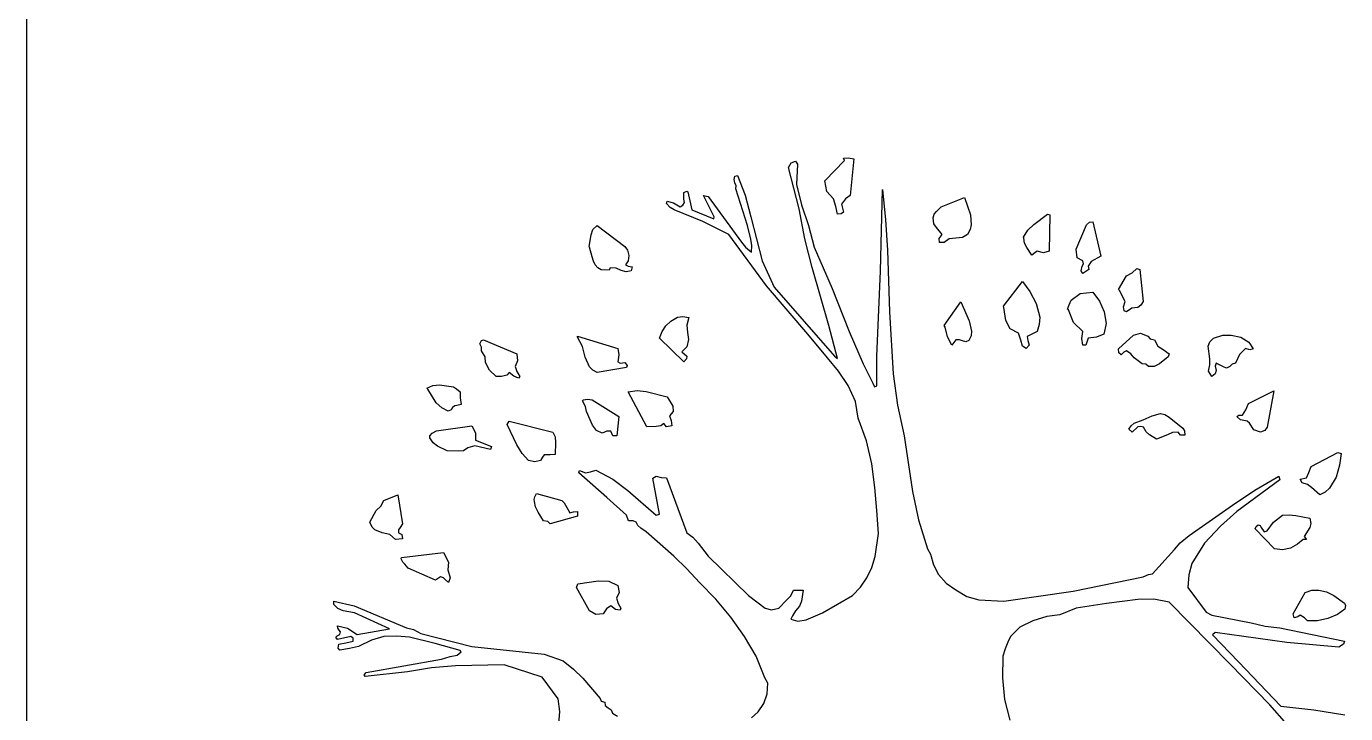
# Model space of a CAD drawing. Header units: inches. Extents: x 7658 to 73799, y 48 to 40262.
# Drawn here: x 69377 to 71183, y 9017 to 9958 of the extents above; entities that cross this region are included whole.
import ezdxf

# ---------------------------------------------------------------- set-up
doc = ezdxf.new("R2010")
doc.units = ezdxf.units.IN
doc.layers.add('www.cad-blocks.net', color=7, linetype='Continuous')

# ---------------------------------------------------------------- blocks, each defined once
blk = doc.blocks.new('A$C516926BB')
blk.add_line((57.9904, 38.5194), (57.9904, 0))
blk = doc.blocks.new('A$C37E508DF')
for p, q in [((0.6329, 1.5111), (0.6367, 1.5175)), ((0.6367, 1.5175), (0.6423, 1.5201)), ((0.6423, 1.5201), (0.6453, 1.5158)), ((0.6826, 1.493), (0.7096, 1.5209)), ((0.7083, 1.5239), (0.7152, 1.5244)), ((0.7096, 1.5209), (0.7083, 1.5239)), ((0.7152, 1.5244), (0.7225, 1.5231)), ((0.7225, 1.5231), (0.7174, 1.4729)), ((0.5583, 1.4948), (0.5596, 1.4995)), ((0.5596, 1.4995), (0.563, 1.5003)), ((0.563, 1.5003), (0.5737, 1.4733)), ((0.6475, 1.4545), (0.6329, 1.5111)), ((0.6453, 1.5158), (0.644, 1.4879)), ((0.5596, 1.4905), (0.5583, 1.4948)), ((0.5613, 1.4862), (0.5596, 1.4905)), ((0.5608, 1.4823), (0.5613, 1.4862)), ((0.5767, 1.4317), (0.5608, 1.4823)), ((0.644, 1.4879), (0.6505, 1.46)), ((0.6852, 1.4785), (0.6826, 1.493)), ((0.4657, 1.4622), (0.4669, 1.4652)), ((0.4669, 1.4652), (0.4755, 1.463)), ((0.4884, 1.4596), (0.4905, 1.4635)), ((0.4897, 1.4772), (0.4935, 1.4789)), ((0.4897, 1.4678), (0.4897, 1.4772)), ((0.4905, 1.4635), (0.4897, 1.4678)), ((0.4935, 1.4789), (0.4952, 1.478)), ((0.4952, 1.478), (0.5004, 1.4532)), ((0.5313, 1.4437), (0.5167, 1.4729)), ((0.5167, 1.4729), (0.5231, 1.4716)), ((0.5231, 1.4716), (0.5686, 1.409)), ((0.5737, 1.4733), (0.5814, 1.4437)), ((0.6946, 1.4682), (0.6852, 1.4785)), ((0.6976, 1.4579), (0.6946, 1.4682)), ((0.7109, 1.4682), (0.7053, 1.4609)), ((0.7174, 1.4729), (0.7109, 1.4682)), ((0.7589, 1.3691), (0.7615, 1.481)), ((0.7615, 1.481), (0.7658, 1.4395)), ((0.8421, 1.4575), (0.8739, 1.4703)), ((0.8739, 1.4703), (0.882, 1.4463)), ((0.4708, 1.4566), (0.4657, 1.4622)), ((0.4764, 1.4532), (0.4708, 1.4566)), ((0.4755, 1.463), (0.4845, 1.4575)), ((0.5154, 1.4373), (0.4764, 1.4532)), ((0.4845, 1.4575), (0.4884, 1.4596)), ((0.5004, 1.4532), (0.5308, 1.4412)), ((0.6552, 1.4137), (0.6475, 1.4545)), ((0.6505, 1.46), (0.6603, 1.4317)), ((0.7002, 1.4476), (0.6976, 1.4579)), ((0.7049, 1.448), (0.7002, 1.4476)), ((0.7083, 1.4502), (0.7049, 1.448)), ((0.7053, 1.4609), (0.7083, 1.4502)), ((0.831, 1.4424), (0.8323, 1.4476)), ((0.8323, 1.4476), (0.8357, 1.451)), ((0.8357, 1.451), (0.8421, 1.4575)), ((0.882, 1.4463), (0.8829, 1.433)), ((0.9686, 1.4334), (0.9875, 1.4476)), ((0.9875, 1.4476), (0.9905, 1.4467)), ((0.9905, 1.4467), (0.9896, 1.3966)), ((0.3649, 1.4266), (0.3709, 1.4317)), ((0.3709, 1.4317), (0.4086, 1.403)), ((0.551, 1.4197), (0.5154, 1.4373)), ((0.5308, 1.4412), (0.5313, 1.4437)), ((0.5814, 1.4133), (0.5767, 1.4317)), ((0.5814, 1.4437), (0.5969, 1.3833)), ((0.6603, 1.4317), (0.668, 1.4021)), ((0.7658, 1.4395), (0.7684, 1.3979)), ((0.8318, 1.4343), (0.831, 1.4424)), ((0.8353, 1.4292), (0.8318, 1.4343)), ((0.8434, 1.4197), (0.8353, 1.4292)), ((0.8829, 1.433), (0.8816, 1.4262)), ((0.9605, 1.4257), (0.9686, 1.4334)), ((1.0269, 1.3996), (1.0411, 1.433)), ((1.0411, 1.433), (1.045, 1.4365)), ((1.045, 1.4365), (1.0497, 1.4369)), ((1.0497, 1.4369), (1.0604, 1.3901)), ((0.3598, 1.403), (0.3628, 1.4189)), ((0.3628, 1.4189), (0.3649, 1.4266)), ((0.6029, 1.3494), (0.551, 1.4197)), ((0.5686, 1.409), (0.5741, 1.4021)), ((0.5827, 1.4043), (0.5814, 1.4133)), ((0.6655, 1.3743), (0.6552, 1.4137)), ((0.8391, 1.4141), (0.8434, 1.4197)), ((0.8395, 1.4086), (0.8391, 1.4141)), ((0.8528, 1.4137), (0.846, 1.4086)), ((0.8619, 1.4146), (0.8528, 1.4137)), ((0.8709, 1.4154), (0.8619, 1.4146)), ((0.8781, 1.4197), (0.8709, 1.4154)), ((0.8816, 1.4262), (0.8781, 1.4197)), ((0.9545, 1.4159), (0.9605, 1.4257)), ((0.9549, 1.4146), (0.9545, 1.4159)), ((0.9558, 1.4077), (0.9549, 1.4146)), ((0.3602, 1.4021), (0.3598, 1.403)), ((0.364, 1.3888), (0.3602, 1.4021)), ((0.4086, 1.403), (0.4125, 1.3979)), ((0.4125, 1.3979), (0.4142, 1.391)), ((0.4142, 1.391), (0.4134, 1.3837)), ((0.5741, 1.4021), (0.5823, 1.3953)), ((0.5823, 1.3953), (0.5827, 1.4043)), ((0.668, 1.4021), (0.6925, 1.3455)), ((0.7684, 1.3979), (0.771, 1.3134)), ((0.846, 1.4086), (0.8395, 1.4086)), ((0.9592, 1.4017), (0.9558, 1.4077)), ((0.966, 1.3914), (0.9592, 1.4017)), ((0.9703, 1.3944), (0.966, 1.3914)), ((0.9733, 1.3966), (0.9703, 1.3944)), ((0.9819, 1.3944), (0.9733, 1.3966)), ((0.9896, 1.3966), (0.9819, 1.3944)), ((1.0282, 1.3876), (1.0269, 1.3996)), ((0.3657, 1.3828), (0.364, 1.3888)), ((0.3683, 1.3781), (0.3657, 1.3828)), ((0.3718, 1.3738), (0.3683, 1.3781)), ((0.3765, 1.3713), (0.3718, 1.3738)), ((0.3885, 1.3738), (0.3872, 1.3708)), ((0.3971, 1.3734), (0.3885, 1.3738)), ((0.4039, 1.3704), (0.3971, 1.3734)), ((0.4134, 1.3837), (0.4099, 1.3781)), ((0.4099, 1.3781), (0.4134, 1.376)), ((0.4134, 1.376), (0.4189, 1.3751)), ((0.4189, 1.3751), (0.4176, 1.37)), ((0.5969, 1.3833), (0.6132, 1.3472)), ((0.6882, 1.2949), (0.6655, 1.3743)), ((1.0359, 1.3833), (1.0282, 1.3876)), ((1.0334, 1.37), (1.0351, 1.376)), ((1.0351, 1.376), (1.0368, 1.3794)), ((1.0368, 1.3794), (1.0359, 1.3833)), ((1.0471, 1.3824), (1.0432, 1.3764)), ((1.0432, 1.3764), (1.0441, 1.3717)), ((1.0604, 1.3901), (1.0471, 1.3824)), ((1.1033, 1.367), (1.1097, 1.373)), ((1.1097, 1.373), (1.114, 1.3717)), ((0.3872, 1.3708), (0.3765, 1.3713)), ((0.4108, 1.3683), (0.4039, 1.3704)), ((0.4176, 1.37), (0.4108, 1.3683)), ((0.7538, 1.2529), (0.7589, 1.3691)), ((0.9274, 1.3215), (0.9532, 1.3554)), ((0.9532, 1.3554), (0.9635, 1.3413)), ((1.0359, 1.3661), (1.0334, 1.37)), ((1.0441, 1.3717), (1.0359, 1.3661)), ((1.0848, 1.3443), (1.0955, 1.3631)), ((1.0955, 1.3631), (1.1033, 1.367)), ((1.114, 1.3717), (1.1183, 1.328)), ((0.6595, 1.2829), (0.6029, 1.3494)), ((0.6132, 1.3472), (0.6959, 1.2529)), ((0.6925, 1.3455), (0.7161, 1.2868)), ((0.9635, 1.3413), (0.9721, 1.325)), ((1.0197, 1.3297), (1.0321, 1.3387)), ((1.0321, 1.3387), (1.0497, 1.3404)), ((1.0497, 1.3404), (1.0587, 1.3284)), ((1.0861, 1.343), (1.0848, 1.3443)), ((1.0938, 1.328), (1.0861, 1.343)), ((0.846, 1.2949), (0.8687, 1.3271)), ((0.8687, 1.3271), (0.8803, 1.3014)), ((0.9279, 1.3194), (0.9274, 1.3215)), ((0.9305, 1.3018), (0.9279, 1.3194)), ((0.9721, 1.325), (0.9768, 1.3061)), ((1.0149, 1.3172), (1.0171, 1.3232)), ((1.0171, 1.3232), (1.0197, 1.3297)), ((1.0587, 1.3284), (1.0651, 1.3134)), ((1.0917, 1.3207), (1.0938, 1.328)), ((1.0925, 1.3151), (1.0917, 1.3207)), ((1.111, 1.3194), (1.1028, 1.3185)), ((1.1153, 1.3228), (1.111, 1.3194)), ((1.1183, 1.328), (1.1153, 1.3228)), ((0.4648, 1.2945), (0.4717, 1.3009)), ((0.4717, 1.3009), (0.4807, 1.3065)), ((0.4807, 1.3065), (0.4884, 1.3074)), ((0.4884, 1.3074), (0.4965, 1.3057)), ((0.4965, 1.3057), (0.4935, 1.2954)), ((0.771, 1.3134), (0.7761, 1.2285)), ((0.8803, 1.3014), (0.8833, 1.2872)), ((0.9365, 1.2902), (0.9305, 1.3018)), ((0.9768, 1.3061), (0.9763, 1.2962)), ((1.0162, 1.3164), (1.0149, 1.3172)), ((1.0231, 1.2988), (1.0162, 1.3164)), ((1.0651, 1.3134), (1.0677, 1.2975)), ((1.0955, 1.3138), (1.0925, 1.3151)), ((1.1028, 1.3185), (1.0955, 1.3138)), ((0.4562, 1.2774), (0.4597, 1.2868)), ((0.4597, 1.2868), (0.4648, 1.2945)), ((0.4935, 1.2954), (0.4948, 1.2855)), ((0.4948, 1.2855), (0.4961, 1.2756)), ((0.6865, 1.2508), (0.6595, 1.2829)), ((0.7002, 1.2495), (0.6882, 1.2949)), ((0.7161, 1.2868), (0.7349, 1.2422)), ((0.8473, 1.2924), (0.846, 1.2949)), ((0.8507, 1.2795), (0.8473, 1.2924)), ((0.8833, 1.2872), (0.8829, 1.2808)), ((0.9476, 1.2842), (0.9365, 1.2902)), ((0.951, 1.2748), (0.9476, 1.2842)), ((0.9733, 1.2868), (0.9596, 1.2799)), ((0.9763, 1.2962), (0.9733, 1.2868)), ((1.0359, 1.2868), (1.0231, 1.2988)), ((1.0347, 1.2769), (1.0359, 1.2868)), ((1.0647, 1.2829), (1.0544, 1.2791)), ((1.0677, 1.2975), (1.0647, 1.2829)), ((1.1054, 1.2817), (1.1148, 1.2842)), ((1.1148, 1.2842), (1.1247, 1.2804)), ((0.2101, 1.2696), (0.2127, 1.2744)), ((0.2127, 1.2654), (0.2101, 1.2696)), ((0.2127, 1.2744), (0.2152, 1.2752)), ((0.2127, 1.2602), (0.2127, 1.2654)), ((0.2152, 1.2752), (0.2611, 1.2559)), ((0.3439, 1.2804), (0.3992, 1.2636)), ((0.3439, 1.2787), (0.3439, 1.2804)), ((0.3507, 1.2662), (0.3439, 1.2787)), ((0.3546, 1.2516), (0.3507, 1.2662)), ((0.4897, 1.2452), (0.4562, 1.2774)), ((0.4935, 1.2658), (0.4867, 1.2589)), ((0.4961, 1.2756), (0.4935, 1.2658)), ((0.8567, 1.2679), (0.8507, 1.2795)), ((0.8619, 1.2752), (0.8567, 1.2679)), ((0.867, 1.2752), (0.8619, 1.2752)), ((0.8713, 1.2739), (0.867, 1.2752)), ((0.8756, 1.2726), (0.8713, 1.2739)), ((0.8799, 1.2744), (0.8756, 1.2726)), ((0.8829, 1.2808), (0.8799, 1.2744)), ((0.9532, 1.2666), (0.951, 1.2748)), ((0.9583, 1.2636), (0.9532, 1.2666)), ((0.9626, 1.2679), (0.9583, 1.2636)), ((0.9596, 1.2799), (0.9605, 1.2744)), ((0.9605, 1.2744), (0.9626, 1.2679)), ((1.0359, 1.2679), (1.0347, 1.2769)), ((1.0402, 1.2679), (1.0359, 1.2679)), ((1.0432, 1.2774), (1.0402, 1.2679)), ((1.0544, 1.2791), (1.0432, 1.2774)), ((1.0848, 1.2628), (1.1054, 1.2817)), ((1.1247, 1.2804), (1.1281, 1.2765)), ((1.1281, 1.2765), (1.1341, 1.2752)), ((1.1341, 1.2752), (1.1384, 1.2666)), ((1.1384, 1.2666), (1.1461, 1.2619)), ((1.2075, 1.2666), (1.21, 1.2726)), ((1.2096, 1.2491), (1.2075, 1.2666)), ((1.21, 1.2726), (1.2147, 1.2774)), ((1.2147, 1.2774), (1.2276, 1.2817)), ((1.2276, 1.2817), (1.2392, 1.2817)), ((1.2392, 1.2817), (1.2521, 1.2787)), ((1.2521, 1.2787), (1.2632, 1.2722)), ((1.2632, 1.2722), (1.2692, 1.2628)), ((0.2174, 1.2521), (0.2127, 1.2602)), ((0.2182, 1.2443), (0.2174, 1.2521)), ((0.262, 1.2465), (0.2586, 1.2388)), ((0.2611, 1.2559), (0.262, 1.2465)), ((0.3602, 1.2383), (0.3546, 1.2516)), ((0.3992, 1.2636), (0.4005, 1.2546)), ((0.4005, 1.2546), (0.3992, 1.2452)), ((0.4867, 1.2589), (0.4935, 1.2529)), ((0.4931, 1.2491), (0.4897, 1.2452)), ((0.4935, 1.2529), (0.4931, 1.2491)), ((0.7015, 1.2323), (0.6865, 1.2508)), ((0.6959, 1.2529), (0.7002, 1.2495)), ((0.7538, 1.2122), (0.7538, 1.2529)), ((1.0852, 1.2576), (1.0848, 1.2628)), ((1.0883, 1.2546), (1.0852, 1.2576)), ((1.0921, 1.2585), (1.0883, 1.2546)), ((1.0955, 1.2602), (1.0921, 1.2585)), ((1.1015, 1.2559), (1.0955, 1.2602)), ((1.1063, 1.2508), (1.1015, 1.2559)), ((1.117, 1.2422), (1.1063, 1.2508)), ((1.1526, 1.2521), (1.141, 1.2422)), ((1.1461, 1.2619), (1.1539, 1.2559)), ((1.1539, 1.2559), (1.1526, 1.2521)), ((1.21, 1.2409), (1.2096, 1.2491)), ((1.2503, 1.2551), (1.2448, 1.2431)), ((1.2585, 1.2636), (1.2503, 1.2551)), ((1.2645, 1.2615), (1.2585, 1.2636)), ((1.2692, 1.2628), (1.2645, 1.2615)), ((0.2234, 1.2336), (0.2182, 1.2443)), ((0.2328, 1.2251), (0.2234, 1.2336)), ((0.2504, 1.2306), (0.2474, 1.2268)), ((0.2568, 1.2255), (0.2504, 1.2306)), ((0.2586, 1.2388), (0.2611, 1.2319)), ((0.2611, 1.2319), (0.265, 1.2251)), ((0.3649, 1.2336), (0.3602, 1.2383)), ((0.3709, 1.2306), (0.3649, 1.2336)), ((0.4112, 1.2375), (0.3709, 1.2306)), ((0.3992, 1.2452), (0.4026, 1.2431)), ((0.4026, 1.2431), (0.4086, 1.2443)), ((0.4086, 1.2443), (0.4121, 1.2401)), ((0.4121, 1.2401), (0.4112, 1.2375)), ((0.7148, 1.2126), (0.7015, 1.2323)), ((0.7349, 1.2422), (0.7482, 1.216)), ((0.7761, 1.2285), (0.7821, 1.1856)), ((1.1221, 1.2418), (1.117, 1.2422)), ((1.126, 1.2388), (1.1221, 1.2418)), ((1.1337, 1.2388), (1.126, 1.2388)), ((1.141, 1.2422), (1.1337, 1.2388)), ((1.2079, 1.2323), (1.21, 1.2409)), ((1.2126, 1.2251), (1.2079, 1.2323)), ((1.2169, 1.2285), (1.2126, 1.2251)), ((1.2186, 1.2332), (1.2169, 1.2285)), ((1.2186, 1.2431), (1.2173, 1.2392)), ((1.2173, 1.2392), (1.2186, 1.2332)), ((1.2285, 1.2383), (1.2186, 1.2431)), ((1.2328, 1.2366), (1.2285, 1.2383)), ((1.2371, 1.2388), (1.2328, 1.2366)), ((1.2405, 1.2418), (1.2371, 1.2388)), ((1.2448, 1.2431), (1.2405, 1.2418)), ((0.1376, 1.2092), (0.1458, 1.2126)), ((0.1458, 1.2126), (0.1548, 1.2135)), ((0.1548, 1.2135), (0.1741, 1.2109)), ((0.1741, 1.2109), (0.1784, 1.2083)), ((0.2401, 1.2251), (0.2328, 1.2251)), ((0.2474, 1.2268), (0.2401, 1.2251)), ((0.2633, 1.2229), (0.2568, 1.2255)), ((0.265, 1.2251), (0.2633, 1.2229)), ((0.7246, 1.1908), (0.7148, 1.2126)), ((0.7482, 1.216), (0.7508, 1.2109)), ((0.7508, 1.2109), (0.7538, 1.2122)), ((0.1389, 1.2079), (0.1376, 1.2092)), ((0.1505, 1.189), (0.1389, 1.2079)), ((0.1784, 1.2083), (0.1831, 1.204)), ((0.1831, 1.204), (0.1831, 1.1959)), ((0.1831, 1.1959), (0.1848, 1.1865)), ((0.3507, 1.1916), (0.352, 1.1933)), ((0.352, 1.1933), (0.3576, 1.1942)), ((0.3576, 1.1942), (0.364, 1.1929)), ((0.364, 1.1929), (0.4005, 1.1702)), ((0.4134, 1.204), (0.4258, 1.2058)), ((0.4391, 1.156), (0.4134, 1.204)), ((0.4258, 1.2058), (0.4382, 1.2045)), ((0.4382, 1.2045), (0.4669, 1.1972)), ((0.4669, 1.1972), (0.4747, 1.1843)), ((1.2628, 1.1882), (1.2975, 1.2053)), ((1.2975, 1.2053), (1.2885, 1.1556)), ((0.1582, 1.1822), (0.1505, 1.189)), ((0.1668, 1.1775), (0.1582, 1.1822)), ((0.1711, 1.1792), (0.1668, 1.1775)), ((0.1728, 1.1826), (0.1711, 1.1792)), ((0.1758, 1.1847), (0.1728, 1.1826)), ((0.1788, 1.1852), (0.1758, 1.1847)), ((0.1848, 1.1865), (0.1788, 1.1852)), ((0.355, 1.1839), (0.3507, 1.1916)), ((0.3563, 1.177), (0.355, 1.1839)), ((0.3645, 1.1586), (0.3563, 1.177)), ((0.4751, 1.177), (0.47, 1.1714)), ((0.4747, 1.1843), (0.4751, 1.177)), ((0.7281, 1.168), (0.7246, 1.1908)), ((0.7821, 1.1856), (0.7911, 1.1436)), ((1.1307, 1.1714), (1.1423, 1.1744)), ((1.1423, 1.1744), (1.1483, 1.1732)), ((1.2546, 1.1719), (1.2589, 1.1792)), ((1.2589, 1.1792), (1.2628, 1.1882)), ((0.1509, 1.1504), (0.1994, 1.1573)), ((0.1994, 1.1573), (0.2041, 1.1479)), ((0.2478, 1.1594), (0.2504, 1.1637)), ((0.2607, 1.1316), (0.2478, 1.1594)), ((0.2504, 1.1637), (0.3104, 1.1487)), ((0.37, 1.1509), (0.3645, 1.1586)), ((0.4005, 1.1702), (0.3979, 1.1436)), ((0.4519, 1.1564), (0.4391, 1.156)), ((0.458, 1.1573), (0.4519, 1.1564)), ((0.4622, 1.1607), (0.458, 1.1573)), ((0.4657, 1.156), (0.4622, 1.1607)), ((0.473, 1.1573), (0.4657, 1.156)), ((0.47, 1.1714), (0.4721, 1.1646)), ((0.4721, 1.1646), (0.473, 1.1573)), ((0.7396, 1.1371), (0.7281, 1.168)), ((1.099, 1.153), (1.102, 1.1573)), ((1.102, 1.1573), (1.1063, 1.1612)), ((1.1063, 1.1612), (1.1187, 1.1655)), ((1.1153, 1.1564), (1.111, 1.156)), ((1.1191, 1.1556), (1.1153, 1.1564)), ((1.1187, 1.1655), (1.1307, 1.1714)), ((1.1483, 1.1732), (1.1539, 1.1693)), ((1.1539, 1.1693), (1.1727, 1.1543)), ((1.2469, 1.1702), (1.2495, 1.1723)), ((1.2478, 1.1693), (1.2469, 1.1702)), ((1.2516, 1.1659), (1.2478, 1.1693)), ((1.2495, 1.1723), (1.2546, 1.1719)), ((1.2563, 1.1646), (1.2516, 1.1659)), ((1.2611, 1.1637), (1.2563, 1.1646)), ((1.2641, 1.1612), (1.2611, 1.1637)), ((1.2701, 1.1522), (1.2641, 1.1612)), ((0.1419, 1.1436), (0.1449, 1.1474)), ((0.1419, 1.141), (0.1419, 1.1436)), ((0.1462, 1.1342), (0.1419, 1.141)), ((0.1449, 1.1474), (0.1509, 1.1504)), ((0.2041, 1.1479), (0.2045, 1.138)), ((0.2045, 1.138), (0.226, 1.129)), ((0.3104, 1.1487), (0.3134, 1.1423)), ((0.3134, 1.1423), (0.3139, 1.1346)), ((0.3778, 1.1474), (0.37, 1.1509)), ((0.3842, 1.15), (0.3778, 1.1474)), ((0.3898, 1.15), (0.3842, 1.15)), ((0.3923, 1.1436), (0.3898, 1.15)), ((0.3979, 1.1436), (0.3923, 1.1436)), ((0.7911, 1.1436), (0.8027, 1.0677)), ((1.1033, 1.1487), (1.099, 1.153)), ((1.111, 1.156), (1.1033, 1.1487)), ((1.1226, 1.1492), (1.1191, 1.1556)), ((1.1273, 1.1453), (1.1226, 1.1492)), ((1.1367, 1.1393), (1.1273, 1.1453)), ((1.1517, 1.1453), (1.1367, 1.1393)), ((1.1586, 1.1483), (1.1517, 1.1453)), ((1.1663, 1.1487), (1.1586, 1.1483)), ((1.1697, 1.1449), (1.1663, 1.1487)), ((1.1757, 1.1449), (1.1697, 1.1449)), ((1.1727, 1.1543), (1.1749, 1.1504)), ((1.1749, 1.1504), (1.1757, 1.1449)), ((1.2791, 1.1487), (1.2701, 1.1522)), ((1.2851, 1.1509), (1.2791, 1.1487)), ((1.2885, 1.1556), (1.2851, 1.1509)), ((0.1522, 1.1294), (0.1462, 1.1342)), ((0.1655, 1.1234), (0.1522, 1.1294)), ((0.181, 1.1226), (0.1655, 1.1234)), ((0.1878, 1.1234), (0.181, 1.1226)), ((0.1938, 1.1273), (0.1878, 1.1234)), ((0.2032, 1.1303), (0.1938, 1.1273)), ((0.2247, 1.1251), (0.2032, 1.1303)), ((0.226, 1.129), (0.2247, 1.1251)), ((0.268, 1.1196), (0.2607, 1.1316)), ((0.3139, 1.1346), (0.3134, 1.1183)), ((0.7469, 1.1054), (0.7396, 1.1371)), ((1.3485, 1.102), (1.385, 1.1209)), ((1.385, 1.1209), (1.3897, 1.1196)), ((0.277, 1.1101), (0.268, 1.1196)), ((0.2856, 1.108), (0.277, 1.1101)), ((0.2933, 1.1101), (0.2856, 1.108)), ((0.2959, 1.1144), (0.2933, 1.1101)), ((0.2984, 1.1179), (0.2959, 1.1144)), ((0.3066, 1.1179), (0.2984, 1.1179)), ((0.3134, 1.1183), (0.3066, 1.1179)), ((0.7512, 1.0728), (0.7469, 1.1054)), ((1.3455, 1.0934), (1.3485, 1.102)), ((1.3875, 1.1037), (1.3828, 1.087)), ((1.3897, 1.1196), (1.3875, 1.1037)), ((0.3456, 1.093), (0.3469, 1.0964)), ((0.3842, 1.0591), (0.3456, 1.093)), ((0.3469, 1.0964), (0.355, 1.093)), ((0.355, 1.093), (0.3619, 1.0943)), ((0.3619, 1.0943), (0.3692, 1.0968)), ((0.3692, 1.0968), (0.3923, 1.0844)), ((0.3923, 1.0844), (0.4129, 1.069)), ((0.4472, 1.0857), (0.4515, 1.0887)), ((0.4562, 1.0364), (0.4472, 1.0857)), ((0.4515, 1.0887), (0.4584, 1.0865)), ((0.4584, 1.0865), (0.4657, 1.0861)), ((0.4657, 1.0861), (0.4939, 1.0107)), ((1.2713, 1.0694), (1.3044, 1.0887)), ((1.3044, 1.0887), (1.3057, 1.0835)), ((1.3335, 1.0844), (1.3421, 1.0861)), ((1.3361, 1.0793), (1.3335, 1.0844)), ((1.3421, 1.0861), (1.3455, 1.0934)), ((1.3828, 1.087), (1.3738, 1.072)), ((0.4129, 1.069), (0.4515, 1.0351)), ((0.7538, 1.0415), (0.7512, 1.0728)), ((0.8027, 1.0677), (0.8108, 1.0287)), ((1.2409, 1.0488), (1.2713, 1.0694)), ((1.3057, 1.0835), (1.2469, 1.0402)), ((1.3434, 1.0771), (1.3361, 1.0793)), ((1.349, 1.0728), (1.3434, 1.0771)), ((1.3605, 1.063), (1.349, 1.0728)), ((1.3678, 1.0664), (1.3605, 1.063)), ((1.3738, 1.072), (1.3678, 1.0664)), ((0.0746, 1.0475), (0.0789, 1.0552)), ((0.0789, 1.0552), (0.0978, 1.063)), ((0.0978, 1.063), (0.1042, 1.0231)), ((0.2847, 1.0565), (0.2856, 1.0604)), ((0.2851, 1.054), (0.2847, 1.0565)), ((0.2864, 1.0463), (0.2851, 1.054)), ((0.2856, 1.0604), (0.2877, 1.0647)), ((0.2877, 1.0647), (0.3224, 1.0552)), ((0.3224, 1.0552), (0.3255, 1.0522)), ((0.3255, 1.0522), (0.3293, 1.0458)), ((0.4112, 1.0351), (0.3842, 1.0591)), ((1.1813, 1.0072), (1.2409, 1.0488)), ((0.0596, 1.0257), (0.0682, 1.0415)), ((0.0682, 1.0415), (0.0746, 1.0475)), ((0.2899, 1.039), (0.2864, 1.0463)), ((0.2972, 1.0274), (0.2899, 1.039)), ((0.3439, 1.0338), (0.3066, 1.0231)), ((0.3293, 1.0458), (0.3336, 1.0381)), ((0.3336, 1.0381), (0.3383, 1.0398)), ((0.3383, 1.0398), (0.3439, 1.0402)), ((0.3439, 1.0402), (0.3439, 1.0338)), ((0.4138, 1.0274), (0.4112, 1.0351)), ((0.4515, 1.0351), (0.4562, 1.0364)), ((0.7559, 1.0098), (0.7538, 1.0415)), ((1.2469, 1.0402), (1.2246, 1.0201)), ((1.2971, 1.0257), (1.3091, 1.0351)), ((1.3091, 1.0351), (1.3185, 1.0355)), ((1.3185, 1.0355), (1.3275, 1.0347)), ((1.3275, 1.0347), (1.3468, 1.0308)), ((1.3468, 1.0308), (1.3481, 1.0239)), ((0.0626, 1.0188), (0.0596, 1.0257)), ((0.0665, 1.0149), (0.0626, 1.0188)), ((0.0763, 1.0111), (0.0665, 1.0149)), ((0.1012, 1.018), (0.099, 1.0149)), ((0.099, 1.0149), (0.099, 1.0111)), ((0.1042, 1.0231), (0.1012, 1.018)), ((0.3032, 1.0265), (0.2972, 1.0274)), ((0.3066, 1.0231), (0.3032, 1.0265)), ((0.4202, 1.0274), (0.4138, 1.0274)), ((0.4241, 1.0257), (0.4202, 1.0274)), ((0.4267, 1.0209), (0.4241, 1.0257)), ((0.4305, 1.0175), (0.4267, 1.0209)), ((0.4378, 1.0124), (0.4305, 1.0175)), ((0.476, 0.9789), (0.4378, 1.0124)), ((0.8108, 1.0287), (0.8233, 0.9892)), ((1.2246, 1.0201), (1.2023, 0.9969)), ((1.2718, 1.0162), (1.2731, 1.0197)), ((1.2984, 0.9892), (1.2718, 1.0162)), ((1.2731, 1.0197), (1.2761, 1.0218)), ((1.2761, 1.0218), (1.2786, 1.0209)), ((1.2786, 1.0209), (1.2799, 1.0184)), ((1.2799, 1.0184), (1.2842, 1.0124)), ((1.2842, 1.0124), (1.2885, 1.0136)), ((1.2885, 1.0136), (1.2971, 1.0257)), ((1.3468, 1.018), (1.3391, 1.0059)), ((1.3481, 1.0239), (1.3468, 1.018)), ((0.087, 1.0085), (0.0763, 1.0111)), ((0.0948, 1.0016), (0.087, 1.0085)), ((0.1042, 1.0029), (0.0948, 1.0016)), ((0.099, 1.0111), (0.1033, 1.0085)), ((0.1033, 1.0085), (0.1042, 1.0029)), ((0.4939, 1.0107), (0.5021, 1.0051)), ((0.5021, 1.0051), (0.5094, 0.9969)), ((0.5094, 0.9969), (0.5231, 0.9789)), ((0.7516, 0.9785), (0.7559, 1.0098)), ((1.1612, 0.9879), (1.1693, 0.9974)), ((1.1693, 0.9974), (1.1813, 1.0072)), ((1.2023, 0.9969), (1.1852, 0.9691)), ((1.3297, 0.9952), (1.3202, 0.9901)), ((1.3378, 1.0016), (1.3297, 0.9952)), ((1.3421, 1.0016), (1.3378, 1.0016)), ((1.3391, 1.0059), (1.3421, 1.0016)), ((0.1025, 0.9751), (0.1029, 0.9772)), ((0.1029, 0.9772), (0.1604, 0.9841)), ((0.1604, 0.9841), (0.1672, 0.9708)), ((0.4939, 0.9618), (0.476, 0.9789)), ((0.5231, 0.9789), (0.578, 0.9253)), ((0.7469, 0.9635), (0.7516, 0.9785)), ((0.8233, 0.9892), (0.8275, 0.9815)), ((0.8275, 0.9815), (0.8314, 0.9673)), ((1.1311, 0.9549), (1.1612, 0.9879)), ((1.3095, 0.9875), (1.2984, 0.9892)), ((1.3202, 0.9901), (1.3095, 0.9875)), ((0.1046, 0.9708), (0.1025, 0.9751)), ((0.1076, 0.9682), (0.1046, 0.9708)), ((0.1119, 0.9626), (0.1076, 0.9682)), ((0.1496, 0.9463), (0.1119, 0.9626)), ((0.1672, 0.9708), (0.1664, 0.9601)), ((0.1664, 0.9601), (0.1698, 0.9493)), ((0.5111, 0.9429), (0.4939, 0.9618)), ((0.7401, 0.9493), (0.7469, 0.9635)), ((0.8314, 0.9673), (0.8383, 0.954)), ((1.1852, 0.9691), (1.1809, 0.9532)), ((0.1565, 0.9506), (0.1496, 0.9463)), ((0.1604, 0.9493), (0.1565, 0.9506)), ((0.1629, 0.9468), (0.1604, 0.9493)), ((0.1672, 0.9429), (0.1629, 0.9468)), ((0.1698, 0.9493), (0.1672, 0.9429)), ((0.3426, 0.936), (0.3443, 0.9412)), ((0.3443, 0.9412), (0.3722, 0.9451)), ((0.3722, 0.9451), (0.3868, 0.9446)), ((0.3868, 0.9446), (0.3992, 0.9386)), ((0.5334, 0.9202), (0.5111, 0.9429)), ((0.7315, 0.9365), (0.7401, 0.9493)), ((0.8383, 0.954), (0.8486, 0.942)), ((0.8486, 0.942), (0.8619, 0.933)), ((1.0227, 0.9309), (1.1183, 0.9506)), ((1.1183, 0.9506), (1.1256, 0.954)), ((1.1256, 0.954), (1.1311, 0.9549)), ((1.1809, 0.9532), (1.1796, 0.936)), ((0.3602, 0.9039), (0.3426, 0.936)), ((0.4009, 0.9292), (0.3975, 0.9215)), ((0.3975, 0.9215), (0.3996, 0.9142)), ((0.3992, 0.9386), (0.4009, 0.9292)), ((0.578, 0.9253), (0.6011, 0.9077)), ((0.6303, 0.9189), (0.6359, 0.9245)), ((0.6359, 0.9245), (0.6397, 0.9322)), ((0.6397, 0.9322), (0.653, 0.9322)), ((0.653, 0.9322), (0.6505, 0.9172)), ((0.6796, 0.9013), (0.7203, 0.9253)), ((0.7203, 0.9253), (0.7315, 0.9365)), ((0.8619, 0.933), (0.8769, 0.9236)), ((0.8769, 0.9236), (0.8936, 0.9193)), ((0.9279, 0.9172), (1.0227, 0.9309)), ((1.1796, 0.936), (1.2049, 0.9022)), ((1.3241, 0.9), (1.3404, 0.9292)), ((1.3404, 0.9292), (1.3494, 0.9322)), ((1.3494, 0.9322), (1.3592, 0.9326)), ((1.3592, 0.9326), (1.3695, 0.93)), ((1.3695, 0.93), (1.3794, 0.9253)), ((1.3794, 0.9253), (1.394, 0.9146)), ((0.0103, 0.9129), (0.0103, 0.9172)), ((0.0103, 0.9172), (0.0382, 0.9107)), ((0.0159, 0.9073), (0.0103, 0.9129)), ((0.0232, 0.9043), (0.0159, 0.9073)), ((0.0386, 0.9013), (0.0232, 0.9043)), ((0.0382, 0.9107), (0.1098, 0.8807)), ((0.3692, 0.8992), (0.3602, 0.9039)), ((0.3838, 0.9069), (0.379, 0.9)), ((0.3898, 0.9107), (0.3838, 0.9069)), ((0.3958, 0.906), (0.3898, 0.9107)), ((0.4026, 0.9052), (0.3958, 0.906)), ((0.3996, 0.9142), (0.4031, 0.9077)), ((0.4031, 0.9077), (0.4026, 0.9052)), ((0.554, 0.8953), (0.5334, 0.9202)), ((0.6011, 0.9077), (0.6097, 0.9056)), ((0.6097, 0.9056), (0.6196, 0.9077)), ((0.6196, 0.9077), (0.6303, 0.9189)), ((0.6423, 0.9039), (0.6384, 0.8974)), ((0.6479, 0.9103), (0.6423, 0.9039)), ((0.6505, 0.9172), (0.6479, 0.9103)), ((0.8936, 0.9193), (0.9279, 0.9172)), ((1.0269, 0.9077), (1.0042, 0.8987)), ((1.0685, 0.9142), (1.0269, 0.9077)), ((1.1114, 0.9198), (1.0685, 0.9142)), ((1.1333, 0.9202), (1.1114, 0.9198)), ((1.1543, 0.9159), (1.1333, 0.9202)), ((1.2371, 0.8314), (1.1543, 0.9159)), ((1.3948, 0.9065), (1.3846, 0.8992)), ((1.394, 0.9146), (1.3957, 0.9112)), ((1.3957, 0.9112), (1.3948, 0.9065)), ((0.0866, 0.8794), (0.0386, 0.9013)), ((0.379, 0.9), (0.3692, 0.8992)), ((0.5728, 0.8691), (0.554, 0.8953)), ((0.6384, 0.8974), (0.6359, 0.8927)), ((0.6359, 0.8927), (0.6457, 0.8897)), ((0.6457, 0.8897), (0.6569, 0.8919)), ((0.6569, 0.8919), (0.6796, 0.9013)), ((0.9673, 0.8906), (0.9498, 0.8816)), ((0.9866, 0.8962), (0.9673, 0.8906)), ((1.0042, 0.8987), (0.9866, 0.8962)), ((1.2049, 0.9022), (1.2126, 0.8983)), ((1.2126, 0.8983), (1.2662, 0.8876)), ((1.2662, 0.8876), (1.2855, 0.8833)), ((1.3254, 0.8944), (1.3241, 0.9)), ((1.3301, 0.8957), (1.3254, 0.8944)), ((1.3335, 0.8983), (1.3301, 0.8957)), ((1.3395, 0.8944), (1.3335, 0.8983)), ((1.3434, 0.8906), (1.3395, 0.8944)), ((1.3571, 0.8906), (1.3434, 0.8906)), ((1.3713, 0.8936), (1.3571, 0.8906)), ((1.3846, 0.8992), (1.3713, 0.8936)), ((0.0133, 0.8679), (0.015, 0.87)), ((0.0154, 0.8649), (0.0133, 0.8679)), ((0.015, 0.87), (0.0184, 0.8717)), ((0.0159, 0.8803), (0.0154, 0.8837)), ((0.0154, 0.8837), (0.0292, 0.8803)), ((0.0334, 0.8687), (0.0154, 0.8649)), ((0.0176, 0.8777), (0.0159, 0.8803)), ((0.0193, 0.8752), (0.0176, 0.8777)), ((0.0184, 0.8717), (0.0193, 0.8752)), ((0.0292, 0.8803), (0.0424, 0.8717)), ((0.0369, 0.8666), (0.0334, 0.8687)), ((0.0424, 0.8717), (0.0866, 0.8794)), ((0.0789, 0.8687), (0.0617, 0.864)), ((0.0965, 0.8696), (0.0789, 0.8687)), ((0.1141, 0.8679), (0.0965, 0.8696)), ((0.1098, 0.8807), (0.1196, 0.8786)), ((0.1492, 0.8593), (0.1141, 0.8679)), ((0.1196, 0.8786), (0.1295, 0.873)), ((0.1295, 0.873), (0.1994, 0.8554)), ((0.5887, 0.8421), (0.5728, 0.8691)), ((0.9369, 0.8687), (0.933, 0.861)), ((0.9498, 0.8816), (0.9369, 0.8687)), ((1.2169, 0.8743), (1.2135, 0.8713)), ((1.2135, 0.8713), (1.2491, 0.834)), ((1.3151, 0.8606), (1.2169, 0.8743)), ((1.2855, 0.8833), (1.3057, 0.8807)), ((1.3057, 0.8807), (1.394, 0.8623)), ((0.0163, 0.8529), (0.0171, 0.8584)), ((0.0184, 0.8503), (0.0163, 0.8529)), ((0.0171, 0.8584), (0.0266, 0.8602)), ((0.0317, 0.8524), (0.0184, 0.8503)), ((0.0266, 0.8602), (0.0369, 0.8623)), ((0.0442, 0.8554), (0.0317, 0.8524)), ((0.0369, 0.8623), (0.0369, 0.8666)), ((0.0617, 0.864), (0.0442, 0.8554)), ((0.1835, 0.8499), (0.1492, 0.8593)), ((0.1848, 0.8477), (0.1835, 0.8499)), ((0.1994, 0.8554), (0.2984, 0.8447)), ((0.9296, 0.852), (0.9262, 0.8421)), ((0.933, 0.861), (0.9296, 0.852)), ((1.3863, 0.8541), (1.3151, 0.8606)), ((1.3927, 0.8584), (1.3863, 0.8541)), ((1.394, 0.8623), (1.3927, 0.8584)), ((0.0545, 0.8194), (0.1578, 0.8378)), ((0.1578, 0.8378), (0.1698, 0.8413)), ((0.1698, 0.8413), (0.1792, 0.8434)), ((0.1792, 0.8434), (0.1848, 0.8477)), ((0.2984, 0.8447), (0.3242, 0.8357)), ((0.3242, 0.8357), (0.3387, 0.8241)), ((0.6007, 0.8125), (0.5887, 0.8421)), ((0.9262, 0.8421), (0.9257, 0.8121)), ((1.2919, 0.7752), (1.2371, 0.8314)), ((1.2491, 0.834), (1.3069, 0.7735)), ((0.0519, 0.8164), (0.0545, 0.8194)), ((0.0532, 0.8143), (0.0519, 0.8164)), ((0.1111, 0.8207), (0.0532, 0.8143)), ((0.1441, 0.8258), (0.1111, 0.8207)), ((0.1771, 0.8288), (0.1441, 0.8258)), ((0.2436, 0.8301), (0.1771, 0.8288)), ((0.2954, 0.813), (0.2436, 0.8301)), ((0.3173, 0.7834), (0.2954, 0.813)), ((0.3387, 0.8241), (0.3512, 0.8117)), ((0.3512, 0.8117), (0.3748, 0.7842)), ((0.6046, 0.8048), (0.6007, 0.8125)), ((0.6037, 0.7903), (0.6046, 0.8048)), ((0.9257, 0.8121), (0.9287, 0.7825)), ((0.3199, 0.7662), (0.3173, 0.7834)), ((0.3748, 0.7842), (0.3765, 0.7804)), ((0.3765, 0.7804), (0.3816, 0.7791)), ((0.3816, 0.7791), (0.382, 0.7744)), ((0.5913, 0.7658), (0.599, 0.777)), ((0.599, 0.777), (0.6037, 0.7903)), ((0.9287, 0.7825), (0.936, 0.7542)), ((0.3186, 0.7491), (0.3199, 0.7662)), ((0.382, 0.7744), (0.3859, 0.7714)), ((0.3859, 0.7714), (0.3902, 0.7684)), ((0.3902, 0.7684), (0.3919, 0.7641)), ((0.3919, 0.7641), (0.3988, 0.7598)), ((0.5823, 0.7577), (0.5913, 0.7658)), ((1.3151, 0.7487), (1.2919, 0.7752)), ((1.3069, 0.7735), (1.352, 0.7684)), ((1.352, 0.7684), (1.3948, 0.7615))]:
    blk.add_line(p, q)

msp = doc.modelspace()

# ---------------------------------------------------------------- block references
at = {"xscale": 1000, "yscale": 1000, "zscale": 1000}
msp.add_blockref('A$C37E508DF', (69787.7, 8253.7), dxfattribs=at)
at = {"layer": 'www.cad-blocks.net', "color": 155, "true_color": 0x546d8e, "xscale": 1000, "yscale": 1000, "zscale": 1000}
msp.add_blockref('A$C516926BB', (11386.7, 694.4), dxfattribs=at)

doc.saveas('drawing.dxf')
